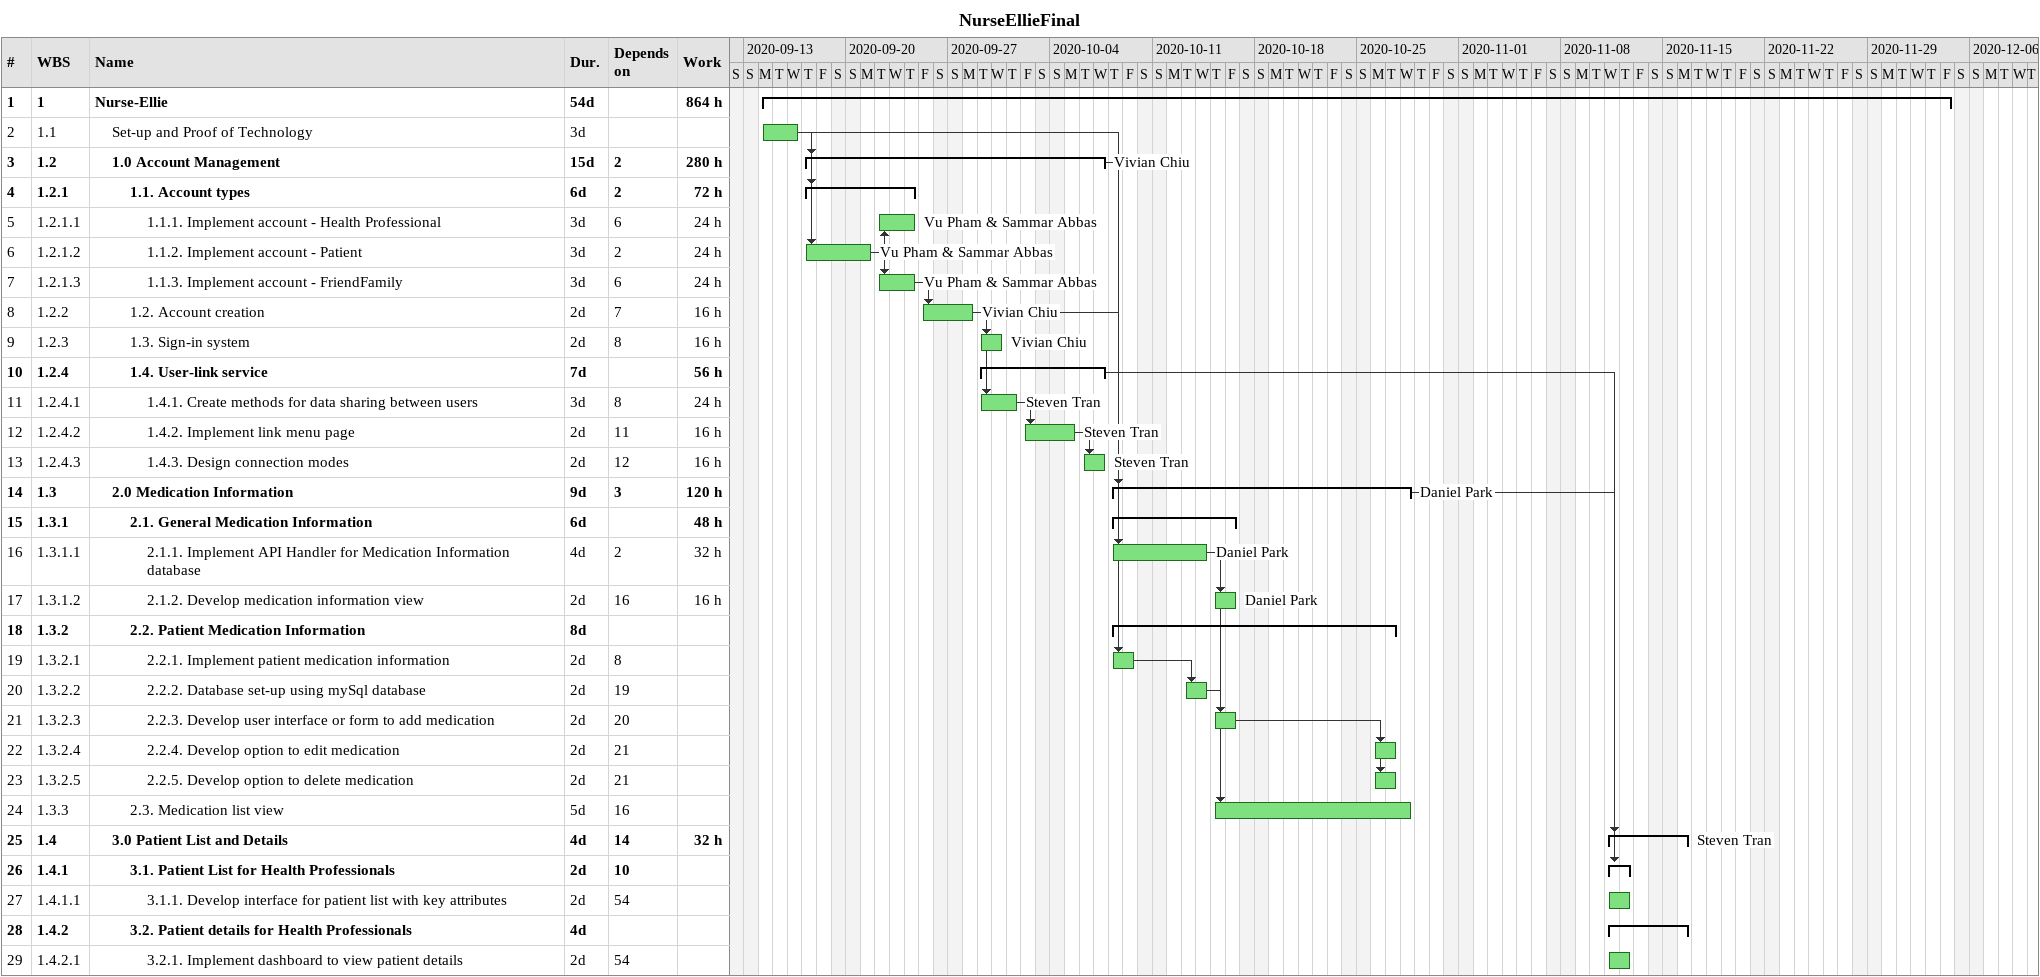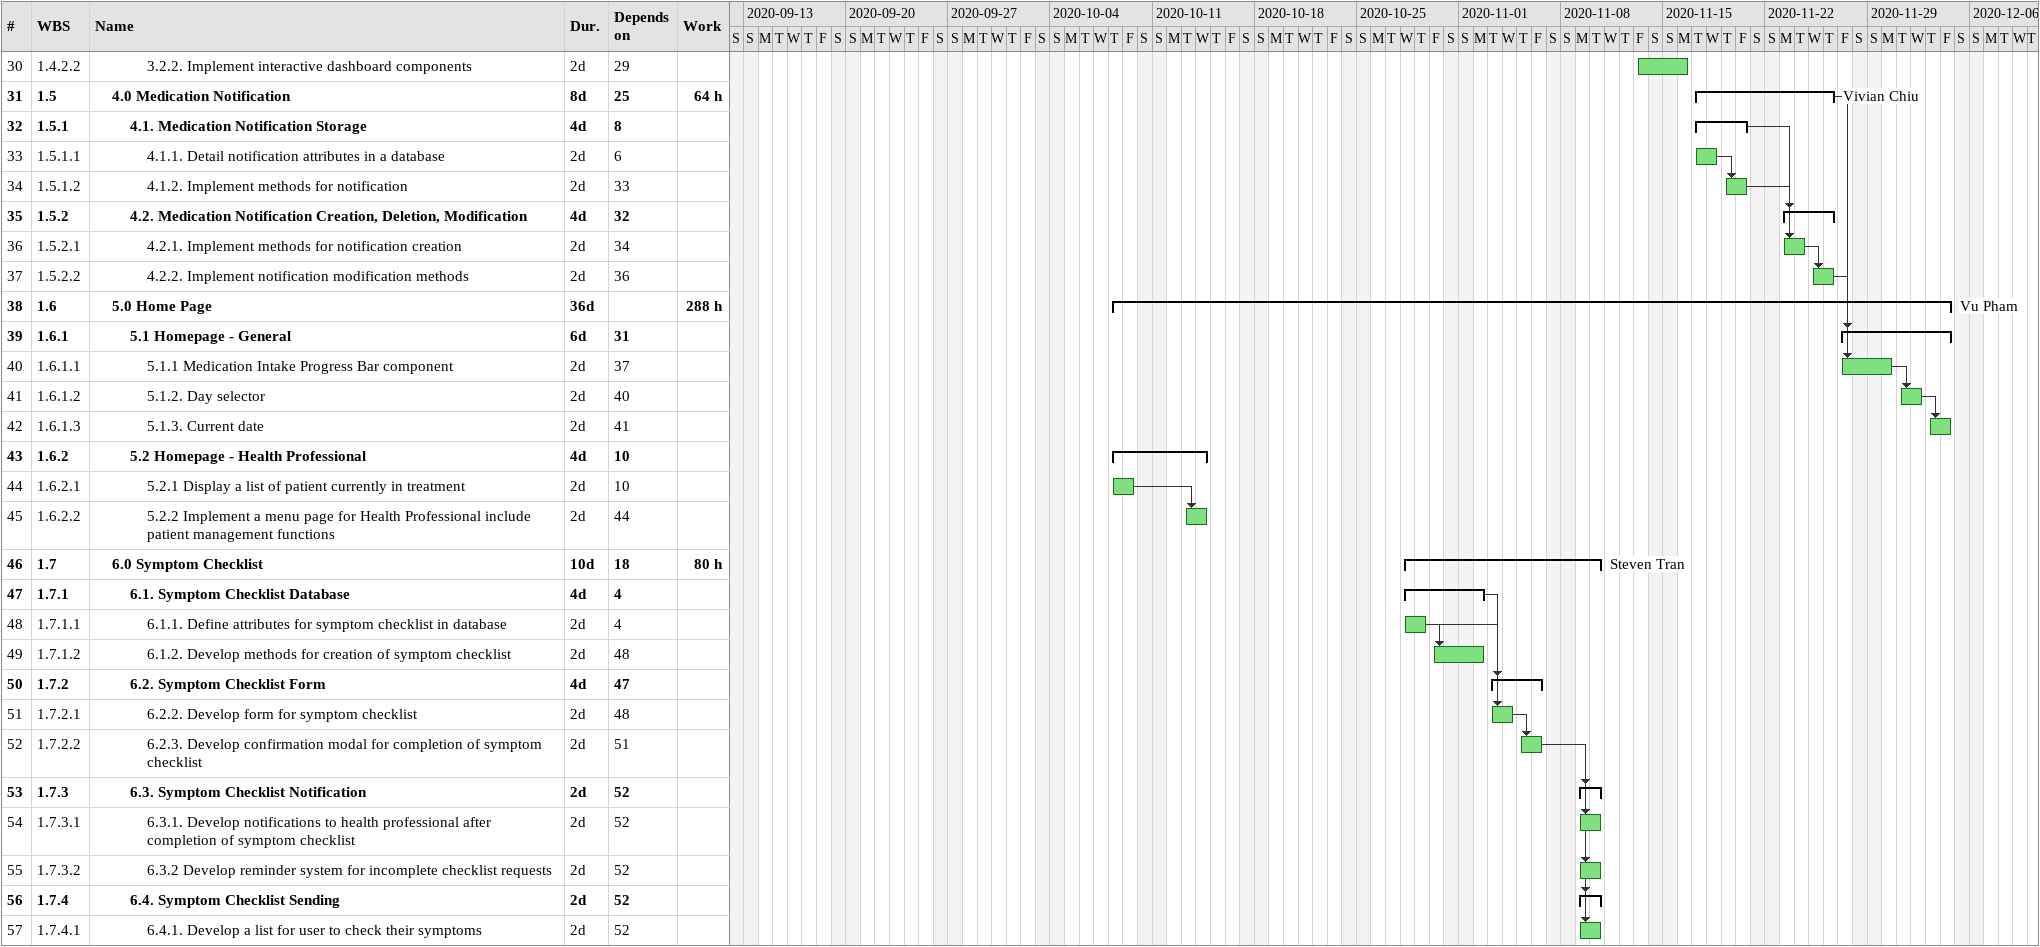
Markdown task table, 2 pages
NurseEllieFinal

| ID | WBS | Task | Duration | Start | Finish | Predecessors | Resources | Work (h) |
|---|---|---|---|---|---|---|---|---|
| 1 | 1 | **Nurse-Ellie** | 54d | 2020-09-14 | 2020-12-04 |  |  | 864 |
| 2 | 1.1 | Set-up and Proof of Technology | 3d | 2020-09-14 | 2020-09-16 |  |  |  |
| 3 | 1.2 | **1.0 Account Management** | 15d | 2020-09-17 | 2020-10-07 | 2 | Vivian Chiu | 280 |
| 4 | 1.2.1 | **1.1. Account types** | 6d | 2020-09-17 | 2020-09-24 | 2 |  | 72 |
| 5 | 1.2.1.1 | 1.1.1. Implement account - Health Professional | 3d | 2020-09-22 | 2020-09-24 | 6 | Vu Pham & Sammar Abbas | 24 |
| 6 | 1.2.1.2 | 1.1.2. Implement account - Patient | 3d | 2020-09-17 | 2020-09-21 | 2 | Vu Pham & Sammar Abbas | 24 |
| 7 | 1.2.1.3 | 1.1.3. Implement account - FriendFamily | 3d | 2020-09-22 | 2020-09-24 | 6 | Vu Pham & Sammar Abbas | 24 |
| 8 | 1.2.2 | 1.2. Account creation | 2d | 2020-09-25 | 2020-09-28 | 7 | Vivian Chiu | 16 |
| 9 | 1.2.3 | 1.3. Sign-in system | 2d | 2020-09-29 | 2020-09-30 | 8 | Vivian Chiu | 16 |
| 10 | 1.2.4 | **1.4. User-link service** | 7d | 2020-09-29 | 2020-10-07 |  |  | 56 |
| 11 | 1.2.4.1 | 1.4.1. Create methods for data sharing between users | 3d | 2020-09-29 | 2020-10-01 | 8 | Steven Tran | 24 |
| 12 | 1.2.4.2 | 1.4.2. Implement link menu page | 2d | 2020-10-02 | 2020-10-05 | 11 | Steven Tran | 16 |
| 13 | 1.2.4.3 | 1.4.3. Design connection modes | 2d | 2020-10-06 | 2020-10-07 | 12 | Steven Tran | 16 |
| 14 | 1.3 | **2.0 Medication Information** | 9d | 2020-10-08 | 2020-10-28 | 3 | Daniel Park | 120 |
| 15 | 1.3.1 | **2.1. General Medication Information** | 6d | 2020-10-08 | 2020-10-16 |  |  | 48 |
| 16 | 1.3.1.1 | 2.1.1. Implement API Handler for Medication Information database | 4d | 2020-10-08 | 2020-10-14 | 2 | Daniel Park | 32 |
| 17 | 1.3.1.2 | 2.1.2. Develop medication information view | 2d | 2020-10-15 | 2020-10-16 | 16 | Daniel Park | 16 |
| 18 | 1.3.2 | **2.2. Patient Medication Information** | 8d | 2020-10-08 | 2020-10-27 |  |  |  |
| 19 | 1.3.2.1 | 2.2.1. Implement patient medication information | 2d | 2020-10-08 | 2020-10-09 | 8 |  |  |
| 20 | 1.3.2.2 | 2.2.2. Database set-up using mySql database | 2d | 2020-10-13 | 2020-10-14 | 19 |  |  |
| 21 | 1.3.2.3 | 2.2.3. Develop user interface or form to add medication | 2d | 2020-10-15 | 2020-10-16 | 20 |  |  |
| 22 | 1.3.2.4 | 2.2.4. Develop option to edit medication | 2d | 2020-10-26 | 2020-10-27 | 21 |  |  |
| 23 | 1.3.2.5 | 2.2.5. Develop option to delete medication | 2d | 2020-10-26 | 2020-10-27 | 21 |  |  |
| 24 | 1.3.3 | 2.3. Medication list view | 5d | 2020-10-15 | 2020-10-28 | 16 |  |  |
| 25 | 1.4 | **3.0 Patient List and Details** | 4d | 2020-11-11 | 2020-11-16 | 14 | Steven Tran | 32 |
| 26 | 1.4.1 | **3.1. Patient List for Health Professionals** | 2d | 2020-11-11 | 2020-11-12 | 10 |  |  |
| 27 | 1.4.1.1 | 3.1.1. Develop interface for patient list with key attributes | 2d | 2020-11-11 | 2020-11-12 | 54 |  |  |
| 28 | 1.4.2 | **3.2. Patient details for Health Professionals** | 4d | 2020-11-11 | 2020-11-16 |  |  |  |
| 29 | 1.4.2.1 | 3.2.1. Implement dashboard to view patient details | 2d | 2020-11-11 | 2020-11-12 | 54 |  |  |
| 30 | 1.4.2.2 | 3.2.2. Implement interactive dashboard components | 2d | 2020-11-13 | 2020-11-16 | 29 |  |  |
| 31 | 1.5 | **4.0 Medication Notification** | 8d | 2020-11-17 | 2020-11-26 | 25 | Vivian Chiu | 64 |
| 32 | 1.5.1 | **4.1. Medication Notification Storage** | 4d | 2020-11-17 | 2020-11-20 | 8 |  |  |
| 33 | 1.5.1.1 | 4.1.1. Detail notification attributes in a database | 2d | 2020-11-17 | 2020-11-18 | 6 |  |  |
| 34 | 1.5.1.2 | 4.1.2. Implement methods for notification | 2d | 2020-11-19 | 2020-11-20 | 33 |  |  |
| 35 | 1.5.2 | **4.2. Medication Notification Creation, Deletion, Modification** | 4d | 2020-11-23 | 2020-11-26 | 32 |  |  |
| 36 | 1.5.2.1 | 4.2.1. Implement methods for notification creation | 2d | 2020-11-23 | 2020-11-24 | 34 |  |  |
| 37 | 1.5.2.2 | 4.2.2. Implement notification modification methods | 2d | 2020-11-25 | 2020-11-26 | 36 |  |  |
| 38 | 1.6 | **5.0 Home Page** | 36d | 2020-10-08 | 2020-12-04 |  | Vu Pham | 288 |
| 39 | 1.6.1 | **5.1 Homepage - General** | 6d | 2020-11-27 | 2020-12-04 | 31 |  |  |
| 40 | 1.6.1.1 | 5.1.1 Medication Intake Progress Bar component | 2d | 2020-11-27 | 2020-11-30 | 37 |  |  |
| 41 | 1.6.1.2 | 5.1.2. Day selector | 2d | 2020-12-01 | 2020-12-02 | 40 |  |  |
| 42 | 1.6.1.3 | 5.1.3. Current date | 2d | 2020-12-03 | 2020-12-04 | 41 |  |  |
| 43 | 1.6.2 | **5.2 Homepage - Health Professional** | 4d | 2020-10-08 | 2020-10-14 | 10 |  |  |
| 44 | 1.6.2.1 | 5.2.1 Display a list of patient currently in treatment | 2d | 2020-10-08 | 2020-10-09 | 10 |  |  |
| 45 | 1.6.2.2 | 5.2.2 Implement a menu page for Health Professional include patient management functions | 2d | 2020-10-13 | 2020-10-14 | 44 |  |  |
| 46 | 1.7 | **6.0 Symptom Checklist** | 10d | 2020-10-28 | 2020-11-10 | 18 | Steven Tran | 80 |
| 47 | 1.7.1 | **6.1. Symptom Checklist Database** | 4d | 2020-10-28 | 2020-11-02 | 4 |  |  |
| 48 | 1.7.1.1 | 6.1.1. Define attributes for symptom checklist in database | 2d | 2020-10-28 | 2020-10-29 | 4 |  |  |
| 49 | 1.7.1.2 | 6.1.2. Develop methods for creation of symptom checklist | 2d | 2020-10-30 | 2020-11-02 | 48 |  |  |
| 50 | 1.7.2 | **6.2. Symptom Checklist Form** | 4d | 2020-11-03 | 2020-11-06 | 47 |  |  |
| 51 | 1.7.2.1 | 6.2.2. Develop form for symptom checklist | 2d | 2020-11-03 | 2020-11-04 | 48 |  |  |
| 52 | 1.7.2.2 | 6.2.3. Develop confirmation modal for completion of symptom checklist | 2d | 2020-11-05 | 2020-11-06 | 51 |  |  |
| 53 | 1.7.3 | **6.3. Symptom Checklist Notification** | 2d | 2020-11-09 | 2020-11-10 | 52 |  |  |
| 54 | 1.7.3.1 | 6.3.1. Develop notifications to health professional after completion of symptom checklist | 2d | 2020-11-09 | 2020-11-10 | 52 |  |  |
| 55 | 1.7.3.2 | 6.3.2 Develop reminder system for incomplete checklist requests | 2d | 2020-11-09 | 2020-11-10 | 52 |  |  |
| 56 | 1.7.4 | **6.4. Symptom Checklist Sending** | 2d | 2020-11-09 | 2020-11-10 | 52 |  |  |
| 57 | 1.7.4.1 | 6.4.1. Develop a list for user to check their symptoms | 2d | 2020-11-09 | 2020-11-10 | 52 |  |  |
